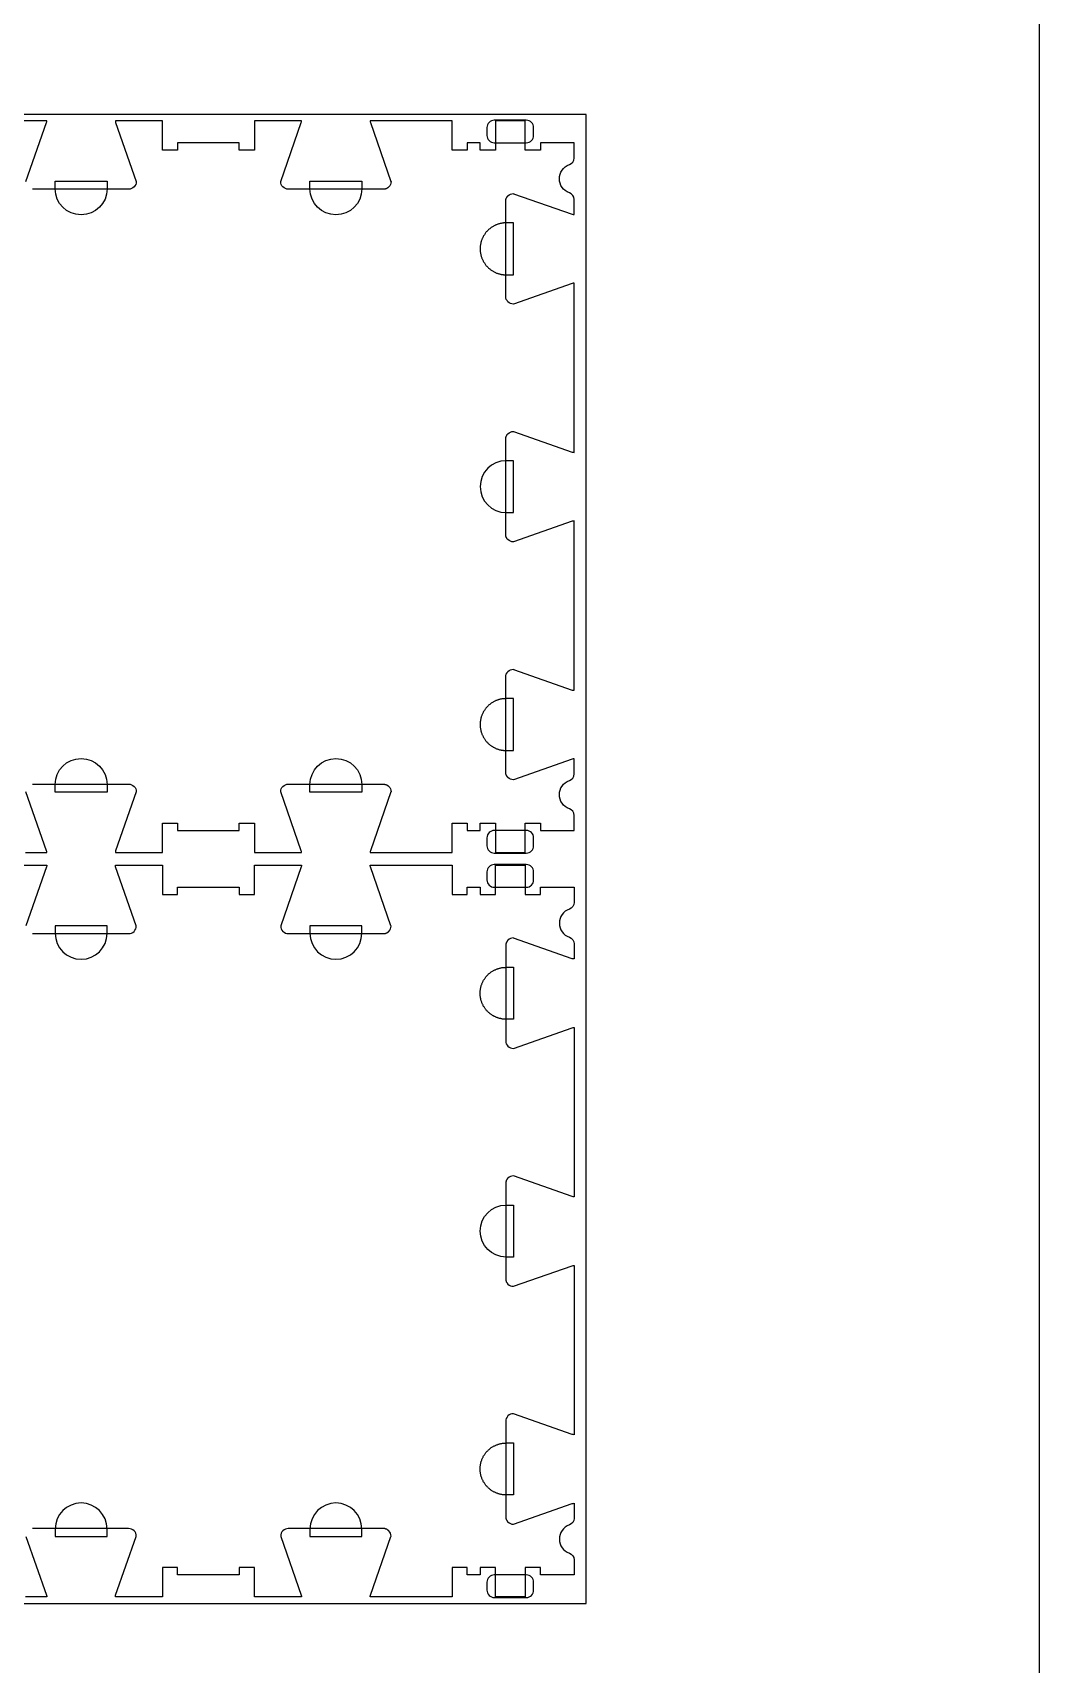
# Model space of a CAD drawing. Extents: x -13885 to -10701, y -36097 to -28504.
# Drawn here: x -11527 to -10701, y -31798 to -30461 of the extents above; entities that cross this region are included whole.
import ezdxf

# ---------------------------------------------------------------- set-up
doc = ezdxf.new("R2010")
doc.units = 0
for name, color, linetype in [('0_SHEET_SPRUCEPLY_2440X122', 1, 'CONTINUOUS'), ('4_ANYTOOL_CUTTHROUGH_OUTSI', 5, 'CONTINUOUS'), ('5_ANYTOOL_HALF_MILL_9MM_IN', 3, 'CONTINUOUS'), ('DONOTCUT', 18, 'CONTINUOUS')]:
    doc.layers.add(name, color=color, linetype=linetype)

msp = doc.modelspace()

# ---------------------------------------------------------------- linework, layer by layer
at = {"layer": '0_SHEET_SPRUCEPLY_2440X122'}
msp.add_lwpolyline([(-13513.1, -30527.8), (-13513.1, -31747.8), (-11073.1, -31747.8), (-11073.1, -30527.8)], close=True, dxfattribs=at)
at = {"layer": '4_ANYTOOL_CUTTHROUGH_OUTSI', "color": 5}
for points in [[(-11532.4, -30582.7), (-11515.5, -30534.4), (-11515.5, -30534.4, 0.061485), (-11515.3, -30533), (-11582.5, -30533)], [(-11526.9, -31076.6), (-11526.8, -31076.6), (-11526.6, -31076.6), (-11526.5, -31076.6), (-11526.3, -31076.5), (-11526.2, -31076.5), (-11448.2, -31076.5, -0.414214), (-11441.9, -31082.8), (-11441.9, -31082.8), (-11442, -31082.9), (-11458.9, -31131.2), (-11458.9, -31131.2, 0.061485), (-11459.1, -31132.5), (-11420.5, -31132.5), (-11420.5, -31108.5), (-11408, -31108.5), (-11408, -31114.5), (-11357.5, -31114.5), (-11357.5, -31108.5), (-11345, -31108.5), (-11345, -31132.5), (-11306.4, -31132.5), (-11306.4, -31132.5, 0.061485), (-11306.6, -31131.2), (-11323.5, -31082.9), (-11323.5, -31082.8), (-11323.5, -31082.8), (-11323.5, -31082.8, -0.414214), (-11317.3, -31076.5), (-11239.3, -31076.5), (-11239.1, -31076.5), (-11239, -31076.6), (-11238.8, -31076.6), (-11238.7, -31076.6), (-11238.5, -31076.6), (-11238.4, -31076.6), (-11238.2, -31076.6), (-11238.1, -31076.7), (-11237.9, -31076.7), (-11237.8, -31076.7), (-11237.6, -31076.8), (-11237.5, -31076.8), (-11237.3, -31076.9), (-11237.2, -31076.9), (-11237, -31077), (-11236.9, -31077), (-11236.8, -31077.1), (-11236.6, -31077.1), (-11236.5, -31077.2), (-11236.3, -31077.3), (-11236.2, -31077.4), (-11236.1, -31077.4), (-11235.9, -31077.5), (-11235.8, -31077.6), (-11235.7, -31077.7), (-11235.6, -31077.8), (-11235.4, -31077.9), (-11235.3, -31078), (-11235.2, -31078.1), (-11235.1, -31078.2), (-11235, -31078.3), (-11234.9, -31078.4, -0.198912), (-11233, -31082.8), (-11233, -31082.8), (-11233.1, -31082.9), (-11249.9, -31131.2), (-11249.9, -31131.2, 0.061485), (-11250.2, -31132.5), (-11232.7, -31132.5), (-11183, -31132.5), (-11183, -31108.5), (-11170.5, -31108.5), (-11170.5, -31114.5), (-11160, -31114.5), (-11160, -31108.5), (-11147.5, -31108.5), (-11147.5, -31132.5), (-11123, -31132.5), (-11123, -31108.5), (-11110.5, -31108.5), (-11110.5, -31114.5), (-11083, -31114.5), (-11083, -31102.1), (-11083, -31102.1, 0.317837), (-11086.8, -31096.7, -0.707107), (-11086.8, -31073.6, 0.317837), (-11083, -31068.2), (-11083, -31055.8, 0.061485), (-11084.4, -31056), (-11132.7, -31072.9), (-11132.7, -31072.9), (-11132.7, -31072.9), (-11132.7, -31072.9, -0.198912), (-11137.2, -31071.1), (-11137.3, -31071), (-11137.4, -31070.9), (-11137.5, -31070.8), (-11137.6, -31070.7), (-11137.7, -31070.6), (-11137.8, -31070.4), (-11137.8, -31070.3), (-11137.9, -31070.2), (-11138, -31070.1), (-11138.1, -31069.9), (-11138.2, -31069.8), (-11138.2, -31069.7), (-11138.3, -31069.5), (-11138.4, -31069.4), (-11138.5, -31069.2), (-11138.5, -31069.1), (-11138.6, -31068.9), (-11138.6, -31068.8), (-11138.7, -31068.7), (-11138.7, -31068.5), (-11138.8, -31068.4), (-11138.8, -31068.2), (-11138.8, -31068.1), (-11138.9, -31067.9), (-11138.9, -31067.8), (-11138.9, -31067.6), (-11138.9, -31067.5), (-11139, -31067.3), (-11139, -31067.1), (-11139, -31067), (-11139, -31066.8), (-11139, -31066.7), (-11139, -30988.7, -0.414214), (-11132.7, -30982.4), (-11132.7, -30982.4), (-11132.7, -30982.5), (-11084.4, -30999.4), (-11084.4, -30999.4, 0.061485), (-11083, -30999.6), (-11083, -30860.9, 0.061485), (-11084.4, -30861.1), (-11132.7, -30878), (-11132.7, -30878), (-11132.7, -30878), (-11132.7, -30878, -0.198912), (-11137.2, -30876.2), (-11137.3, -30876.1), (-11137.4, -30876), (-11137.5, -30875.9), (-11137.6, -30875.8), (-11137.7, -30875.7), (-11137.8, -30875.5), (-11137.8, -30875.4), (-11137.9, -30875.3), (-11138, -30875.2), (-11138.1, -30875), (-11138.2, -30874.9), (-11138.2, -30874.8), (-11138.3, -30874.6), (-11138.4, -30874.5), (-11138.5, -30874.3), (-11138.5, -30874.2), (-11138.6, -30874), (-11138.6, -30873.9), (-11138.7, -30873.8), (-11138.7, -30873.6), (-11138.8, -30873.5), (-11138.8, -30873.3), (-11138.8, -30873.2), (-11138.9, -30873), (-11138.9, -30872.9), (-11138.9, -30872.7), (-11138.9, -30872.6), (-11139, -30872.4), (-11139, -30872.2), (-11139, -30872.1), (-11139, -30871.9), (-11139, -30871.8), (-11139, -30793.8), (-11139, -30793.6), (-11139, -30793.5), (-11139, -30793.3), (-11139, -30793.2), (-11138.9, -30793), (-11138.9, -30792.9), (-11138.9, -30792.7), (-11138.9, -30792.6), (-11138.8, -30792.4), (-11138.8, -30792.3), (-11138.8, -30792.1), (-11138.7, -30792), (-11138.7, -30791.8), (-11138.6, -30791.7), (-11138.6, -30791.6), (-11138.5, -30791.4), (-11138.5, -30791.3), (-11138.4, -30791.1), (-11138.3, -30791), (-11138.2, -30790.8), (-11138.2, -30790.7), (-11138.1, -30790.6), (-11138, -30790.4), (-11137.9, -30790.3), (-11137.8, -30790.2), (-11137.8, -30790.1), (-11137.7, -30789.9), (-11137.6, -30789.8), (-11137.5, -30789.7), (-11137.4, -30789.6), (-11137.3, -30789.5), (-11137.2, -30789.4, -0.198912), (-11132.7, -30787.5), (-11132.7, -30787.5), (-11132.7, -30787.6), (-11084.4, -30804.5), (-11084.4, -30804.5, 0.061485), (-11083, -30804.7), (-11083, -30666, 0.061485), (-11084.4, -30666.2), (-11132.7, -30683.1), (-11132.7, -30683.1), (-11132.7, -30683.1), (-11132.7, -30683.1, -0.414214), (-11139, -30676.9), (-11139, -30598.9), (-11139, -30598.7), (-11139, -30598.6), (-11139, -30598.4), (-11139, -30598.3), (-11138.9, -30598.1), (-11138.9, -30598), (-11138.9, -30597.8), (-11138.9, -30597.7), (-11138.8, -30597.5), (-11138.8, -30597.4), (-11138.8, -30597.2), (-11138.7, -30597.1), (-11138.7, -30596.9), (-11138.6, -30596.8), (-11138.6, -30596.7), (-11138.5, -30596.5), (-11138.5, -30596.4), (-11138.4, -30596.2), (-11138.3, -30596.1), (-11138.2, -30595.9), (-11138.2, -30595.8), (-11138.1, -30595.7), (-11138, -30595.5), (-11137.9, -30595.4), (-11137.8, -30595.3), (-11137.8, -30595.2), (-11137.7, -30595), (-11137.6, -30594.9), (-11137.5, -30594.8), (-11137.4, -30594.7), (-11137.3, -30594.6), (-11137.2, -30594.5, -0.198912), (-11132.7, -30592.6), (-11132.7, -30592.6), (-11132.7, -30592.7), (-11084.4, -30609.6), (-11084.4, -30609.6, 0.061485), (-11083, -30609.8), (-11083, -30597.4, 0.317837), (-11086.8, -30592, -0.707107), (-11086.8, -30568.9, 0.317837), (-11083, -30563.5), (-11083, -30551), (-11110.5, -30551), (-11110.5, -30557), (-11122.7, -30557), (-11123, -30557), (-11123, -30556.8), (-11123, -30533), (-11147.5, -30533), (-11147.5, -30556.8), (-11147.5, -30557), (-11160, -30557), (-11160, -30551), (-11170.5, -30551), (-11170.5, -30557), (-11183, -30557), (-11183, -30556.8), (-11183, -30556.8), (-11183, -30533), (-11250.2, -30533), (-11250.2, -30533, 0.061485), (-11249.9, -30534.4), (-11233.1, -30582.7), (-11233, -30582.8), (-11233, -30582.8), (-11233, -30582.8, -0.198912), (-11234.9, -30587.2), (-11235, -30587.3), (-11235.1, -30587.4), (-11235.2, -30587.5), (-11235.3, -30587.6), (-11235.4, -30587.7), (-11235.6, -30587.8), (-11235.7, -30587.9), (-11235.8, -30588), (-11235.9, -30588.1), (-11236.1, -30588.2), (-11236.2, -30588.2), (-11236.3, -30588.3), (-11236.5, -30588.4), (-11236.6, -30588.4), (-11236.8, -30588.5), (-11236.9, -30588.6), (-11237, -30588.6), (-11237.2, -30588.7), (-11237.3, -30588.7), (-11237.5, -30588.8), (-11237.6, -30588.8), (-11237.8, -30588.9), (-11237.9, -30588.9), (-11238.1, -30588.9), (-11238.2, -30589), (-11238.4, -30589), (-11238.5, -30589), (-11238.7, -30589), (-11238.8, -30589), (-11239, -30589), (-11239.1, -30589), (-11239.3, -30589), (-11317.3, -30589, -0.414214), (-11323.5, -30582.8), (-11323.5, -30582.8), (-11323.5, -30582.7), (-11306.6, -30534.4), (-11306.6, -30534.4, 0.061485), (-11306.4, -30533), (-11345, -30533), (-11345, -30557), (-11357.5, -30557), (-11357.5, -30551), (-11408, -30551), (-11408, -30557), (-11420.5, -30557), (-11420.5, -30556.8), (-11420.5, -30533), (-11459.1, -30533), (-11459.1, -30533, 0.061485), (-11458.9, -30534.4), (-11442, -30582.7), (-11441.9, -30582.8), (-11441.9, -30582.8), (-11441.9, -30582.8, -0.414214), (-11448.2, -30589), (-11526.2, -30589), (-11526.3, -30589), (-11526.5, -30589), (-11526.6, -30589), (-11526.8, -30589), (-11526.9, -30589)], [(-11532.7, -31132.5), (-11515.3, -31132.5), (-11515.3, -31132.5, 0.061485), (-11515.5, -31131.2), (-11532.4, -31082.9)], [(-11582.5, -31143), (-11515.3, -31143), (-11515.3, -31143, -0.061485), (-11515.5, -31144.4), (-11532.4, -31192.7)], [(-11526.9, -31199), (-11526.8, -31199), (-11526.6, -31199), (-11526.5, -31199), (-11526.3, -31199), (-11526.2, -31199), (-11448.2, -31199, 0.414214), (-11441.9, -31192.8), (-11441.9, -31192.8), (-11442, -31192.7), (-11458.9, -31144.4), (-11458.9, -31144.4, -0.061485), (-11459.1, -31143), (-11420.5, -31143), (-11420.5, -31166.8), (-11420.5, -31167), (-11408, -31167), (-11408, -31161), (-11357.5, -31161), (-11357.5, -31167), (-11345, -31167), (-11345, -31143), (-11306.4, -31143), (-11306.4, -31143, -0.061485), (-11306.6, -31144.4), (-11323.5, -31192.7), (-11323.5, -31192.8), (-11323.5, -31192.8), (-11323.5, -31192.8, 0.414214), (-11317.3, -31199), (-11239.3, -31199), (-11239.1, -31199), (-11239, -31199), (-11238.8, -31199), (-11238.7, -31199), (-11238.5, -31199), (-11238.4, -31199), (-11238.2, -31199), (-11238.1, -31198.9), (-11237.9, -31198.9), (-11237.8, -31198.9), (-11237.6, -31198.8), (-11237.5, -31198.8), (-11237.3, -31198.7), (-11237.2, -31198.7), (-11237, -31198.6), (-11236.9, -31198.6), (-11236.8, -31198.5), (-11236.6, -31198.4), (-11236.5, -31198.4), (-11236.3, -31198.3), (-11236.2, -31198.2), (-11236.1, -31198.2), (-11235.9, -31198.1), (-11235.8, -31198), (-11235.7, -31197.9), (-11235.6, -31197.8), (-11235.4, -31197.7), (-11235.3, -31197.6), (-11235.2, -31197.5), (-11235.1, -31197.4), (-11235, -31197.3), (-11234.9, -31197.2, 0.198912), (-11233, -31192.8), (-11233, -31192.8), (-11233.1, -31192.7), (-11249.9, -31144.4), (-11249.9, -31144.4, -0.061485), (-11250.2, -31143), (-11183, -31143), (-11183, -31166.8), (-11183, -31167), (-11170.5, -31167), (-11170.5, -31161), (-11160, -31161), (-11160, -31167), (-11147.5, -31167), (-11147.5, -31166.8), (-11147.5, -31143), (-11123, -31143), (-11123, -31166.8), (-11123, -31167), (-11110.7, -31167), (-11110.5, -31167), (-11110.5, -31161), (-11083, -31161), (-11083, -31173.5), (-11083, -31173.5, -0.317837), (-11086.8, -31178.9, 0.707107), (-11086.8, -31202, -0.317837), (-11083, -31207.4), (-11083, -31219.8, -0.061485), (-11084.4, -31219.6), (-11132.7, -31202.7), (-11132.7, -31202.6), (-11132.7, -31202.6), (-11132.7, -31202.6, 0.198912), (-11137.2, -31204.5), (-11137.3, -31204.6), (-11137.4, -31204.7), (-11137.5, -31204.8), (-11137.6, -31204.9), (-11137.7, -31205), (-11137.8, -31205.2), (-11137.8, -31205.3), (-11137.9, -31205.4), (-11138, -31205.5), (-11138.1, -31205.7), (-11138.2, -31205.8), (-11138.2, -31205.9), (-11138.3, -31206.1), (-11138.4, -31206.2), (-11138.5, -31206.4), (-11138.5, -31206.5), (-11138.6, -31206.7), (-11138.6, -31206.8), (-11138.7, -31206.9), (-11138.7, -31207.1), (-11138.8, -31207.2), (-11138.8, -31207.4), (-11138.8, -31207.5), (-11138.9, -31207.7), (-11138.9, -31207.8), (-11138.9, -31208), (-11138.9, -31208.1), (-11139, -31208.3), (-11139, -31208.4), (-11139, -31208.6), (-11139, -31208.7), (-11139, -31208.9), (-11139, -31286.9, 0.414214), (-11132.7, -31293.1), (-11132.7, -31293.1), (-11132.7, -31293.1), (-11084.4, -31276.2), (-11084.4, -31276.2, -0.061485), (-11083, -31276), (-11083, -31414.7, -0.061485), (-11084.4, -31414.5), (-11132.7, -31397.6), (-11132.7, -31397.5), (-11132.7, -31397.5), (-11132.7, -31397.5, 0.198912), (-11137.2, -31399.4), (-11137.3, -31399.5), (-11137.4, -31399.6), (-11137.5, -31399.7), (-11137.6, -31399.8), (-11137.7, -31399.9), (-11137.8, -31400.1), (-11137.8, -31400.2), (-11137.9, -31400.3), (-11138, -31400.4), (-11138.1, -31400.6), (-11138.2, -31400.7), (-11138.2, -31400.8), (-11138.3, -31401), (-11138.4, -31401.1), (-11138.5, -31401.3), (-11138.5, -31401.4), (-11138.6, -31401.6), (-11138.6, -31401.7), (-11138.7, -31401.8), (-11138.7, -31402), (-11138.8, -31402.1), (-11138.8, -31402.3), (-11138.8, -31402.4), (-11138.9, -31402.6), (-11138.9, -31402.7), (-11138.9, -31402.9), (-11138.9, -31403), (-11139, -31403.2), (-11139, -31403.3), (-11139, -31403.5), (-11139, -31403.6), (-11139, -31403.8), (-11139, -31481.8), (-11139, -31481.9), (-11139, -31482.1), (-11139, -31482.2), (-11139, -31482.4), (-11138.9, -31482.6), (-11138.9, -31482.7), (-11138.9, -31482.9), (-11138.9, -31483), (-11138.8, -31483.2), (-11138.8, -31483.3), (-11138.8, -31483.5), (-11138.7, -31483.6), (-11138.7, -31483.8), (-11138.6, -31483.9), (-11138.6, -31484), (-11138.5, -31484.2), (-11138.5, -31484.3), (-11138.4, -31484.5), (-11138.3, -31484.6), (-11138.2, -31484.8), (-11138.2, -31484.9), (-11138.1, -31485), (-11138, -31485.2), (-11137.9, -31485.3), (-11137.8, -31485.4), (-11137.8, -31485.5), (-11137.7, -31485.7), (-11137.6, -31485.8), (-11137.5, -31485.9), (-11137.4, -31486), (-11137.3, -31486.1), (-11137.2, -31486.2, 0.198912), (-11132.7, -31488), (-11132.7, -31488), (-11132.7, -31488), (-11084.4, -31471.1), (-11084.4, -31471.1, -0.061485), (-11083, -31470.9), (-11083, -31609.6, -0.061485), (-11084.4, -31609.4), (-11132.7, -31592.5), (-11132.7, -31592.4), (-11132.7, -31592.4), (-11132.7, -31592.4, 0.414214), (-11139, -31598.7), (-11139, -31676.7), (-11139, -31676.8), (-11139, -31677), (-11139, -31677.1), (-11139, -31677.3), (-11138.9, -31677.5), (-11138.9, -31677.6), (-11138.9, -31677.8), (-11138.9, -31677.9), (-11138.8, -31678.1), (-11138.8, -31678.2), (-11138.8, -31678.4), (-11138.7, -31678.5), (-11138.7, -31678.7), (-11138.6, -31678.8), (-11138.6, -31678.9), (-11138.5, -31679.1), (-11138.5, -31679.2), (-11138.4, -31679.4), (-11138.3, -31679.5), (-11138.2, -31679.7), (-11138.2, -31679.8), (-11138.1, -31679.9), (-11138, -31680.1), (-11137.9, -31680.2), (-11137.8, -31680.3), (-11137.8, -31680.4), (-11137.7, -31680.6), (-11137.6, -31680.7), (-11137.5, -31680.8), (-11137.4, -31680.9), (-11137.3, -31681), (-11137.2, -31681.1, 0.198912), (-11132.7, -31682.9), (-11132.7, -31682.9), (-11132.7, -31682.9), (-11084.4, -31666), (-11084.4, -31666, -0.061485), (-11083, -31665.8), (-11083, -31678.2, -0.317837), (-11086.8, -31683.6, 0.707107), (-11086.8, -31706.7, -0.317837), (-11083, -31712.1), (-11083, -31724.5), (-11110.5, -31724.5), (-11110.5, -31718.5), (-11123, -31718.5), (-11123, -31742.5), (-11147.5, -31742.5), (-11147.5, -31718.5), (-11159.7, -31718.5), (-11160, -31718.5), (-11160, -31724.5), (-11170.5, -31724.5), (-11170.5, -31718.5), (-11170.7, -31718.5), (-11183, -31718.5), (-11183, -31718.8), (-11183, -31742.5), (-11250.2, -31742.5), (-11250.2, -31742.5, -0.061485), (-11249.9, -31741.2), (-11233.1, -31692.9), (-11233, -31692.8), (-11233, -31692.8), (-11233, -31692.8, 0.198912), (-11234.9, -31688.4), (-11235, -31688.3), (-11235.1, -31688.2), (-11235.2, -31688.1), (-11235.3, -31688), (-11235.4, -31687.9), (-11235.6, -31687.8), (-11235.7, -31687.7), (-11235.8, -31687.6), (-11235.9, -31687.5), (-11236.1, -31687.4), (-11236.2, -31687.4), (-11236.3, -31687.3), (-11236.5, -31687.2), (-11236.6, -31687.1), (-11236.8, -31687.1), (-11236.9, -31687), (-11237, -31687), (-11237.2, -31686.9), (-11237.3, -31686.9), (-11237.5, -31686.8), (-11237.6, -31686.8), (-11237.8, -31686.7), (-11237.9, -31686.7), (-11238.1, -31686.7), (-11238.2, -31686.6), (-11238.4, -31686.6), (-11238.5, -31686.6), (-11238.7, -31686.6), (-11238.8, -31686.6), (-11239, -31686.6), (-11239.1, -31686.5), (-11239.3, -31686.5), (-11317.3, -31686.5, 0.414214), (-11323.5, -31692.8), (-11323.5, -31692.8), (-11323.5, -31692.9), (-11306.6, -31741.2), (-11306.6, -31741.2, -0.061485), (-11306.4, -31742.5), (-11345, -31742.5), (-11345, -31718.5), (-11357.5, -31718.5), (-11357.5, -31724.5), (-11408, -31724.5), (-11408, -31718.5), (-11420.5, -31718.5), (-11420.5, -31742.5), (-11459.1, -31742.5), (-11459.1, -31742.5, -0.061485), (-11458.9, -31741.2), (-11442, -31692.9), (-11441.9, -31692.8), (-11441.9, -31692.8), (-11441.9, -31692.8, 0.414214), (-11448.2, -31686.5), (-11526.2, -31686.5), (-11526.3, -31686.5), (-11526.5, -31686.6), (-11526.6, -31686.6), (-11526.8, -31686.6), (-11526.9, -31686.6)], [(-11532.4, -31692.9), (-11515.5, -31741.2), (-11515.5, -31741.2, -0.061485), (-11515.3, -31742.5), (-11532.7, -31742.5)]]:
    msp.add_lwpolyline(points, format="xyb", dxfattribs=at)
at = {"layer": '5_ANYTOOL_HALF_MILL_9MM_IN', "color": 3}
for points in [[(-11148.4, -30532.5, 0.414214), (-11154.4, -30538.5), (-11154.4, -30545, 0.414214), (-11148.4, -30551), (-11122.1, -30551, 0.414214), (-11116.1, -30545), (-11116.1, -30538.5, 0.414214), (-11122.1, -30532.5)], [(-11465.9, -30588.8, -1), (-11508.4, -30588.8), (-11508.4, -30588.5), (-11508.4, -30582.5), (-11465.9, -30582.5), (-11465.9, -30588.5), (-11465.9, -30588.8)], [(-11257, -30588.8, -1), (-11299.5, -30588.8), (-11299.5, -30588.5), (-11299.5, -30582.5), (-11257, -30582.5), (-11257, -30588.5), (-11257, -30588.8)], [(-11138.7, -30811.5, 1), (-11138.7, -30854), (-11138.5, -30854), (-11132.5, -30854), (-11132.5, -30811.5), (-11138.5, -30811.5), (-11138.7, -30811.5)], [(-11508.4, -31076.8, -1), (-11465.9, -31076.8), (-11465.9, -31077), (-11465.9, -31083), (-11508.4, -31083), (-11508.4, -31077), (-11508.4, -31076.8)], [(-11299.5, -31076.8, -1), (-11257, -31076.8), (-11257, -31077), (-11257, -31083), (-11299.5, -31083), (-11299.5, -31077), (-11299.5, -31076.8)], [(-11148.4, -31114.5, 0.414214), (-11154.4, -31120.5), (-11154.4, -31127, 0.414214), (-11148.4, -31133), (-11122.1, -31133, 0.414214), (-11116.1, -31127), (-11116.1, -31120.5, 0.414214), (-11122.1, -31114.5)], [(-11148.4, -31142.5, 0.414214), (-11154.4, -31148.5), (-11154.4, -31155, 0.414214), (-11148.4, -31161), (-11122.1, -31161, 0.414214), (-11116.1, -31155), (-11116.1, -31148.5, 0.414214), (-11122.1, -31142.5)], [(-11508.4, -31198.8, 1), (-11465.9, -31198.8), (-11465.9, -31198.5), (-11465.9, -31192.5), (-11508.4, -31192.5), (-11508.4, -31198.5), (-11508.4, -31198.8)], [(-11299.5, -31198.8, 1), (-11257, -31198.8), (-11257, -31198.5), (-11257, -31192.5), (-11299.5, -31192.5), (-11299.5, -31198.5), (-11299.5, -31198.8)], [(-11138.7, -31464, -1), (-11138.7, -31421.5), (-11138.5, -31421.5), (-11132.5, -31421.5), (-11132.5, -31464), (-11138.5, -31464), (-11138.7, -31464)], [(-11465.9, -31686.8, 1), (-11508.4, -31686.8), (-11508.4, -31687), (-11508.4, -31693), (-11465.9, -31693), (-11465.9, -31687), (-11465.9, -31686.8)], [(-11257, -31686.8, 1), (-11299.5, -31686.8), (-11299.5, -31687), (-11299.5, -31693), (-11257, -31693), (-11257, -31687), (-11257, -31686.8)], [(-11148.4, -31724.5, 0.414214), (-11154.4, -31730.5), (-11154.4, -31737, 0.414214), (-11148.4, -31743), (-11122.1, -31743, 0.414214), (-11116.1, -31737), (-11116.1, -31730.5, 0.414214), (-11122.1, -31724.5)]]:
    msp.add_lwpolyline(points, format="xyb", close=True, dxfattribs=at)
for points in [[(-11138.7, -30616.6), (-11139.2, -30616.7), (-11139.7, -30616.7), (-11140.2, -30616.7), (-11140.7, -30616.7), (-11141.1, -30616.8), (-11141.6, -30616.8), (-11142.1, -30616.9), (-11142.6, -30617), (-11143.1, -30617.1), (-11143.6, -30617.2), (-11144.1, -30617.3), (-11144.6, -30617.5), (-11145.1, -30617.6), (-11145.6, -30617.8), (-11146.1, -30618), (-11146.6, -30618.1), (-11147.1, -30618.3), (-11147.5, -30618.6), (-11148, -30618.8), (-11148.5, -30619), (-11149, -30619.3), (-11149.4, -30619.5), (-11149.9, -30619.8), (-11150.4, -30620.1), (-11150.8, -30620.4), (-11151.3, -30620.7), (-11151.7, -30621.1), (-11152.1, -30621.4), (-11152.6, -30621.8), (-11153, -30622.1), (-11153.4, -30622.5), (-11153.8, -30622.9), (-11154.2, -30623.3), (-11154.5, -30623.7), (-11154.9, -30624.1), (-11155.2, -30624.5), (-11155.6, -30624.9), (-11155.9, -30625.4), (-11156.2, -30625.8), (-11156.5, -30626.3), (-11156.8, -30626.7), (-11157.1, -30627.2), (-11157.4, -30627.7), (-11157.6, -30628.1), (-11157.9, -30628.6), (-11158.1, -30629.1), (-11158.3, -30629.6), (-11158.5, -30630.1), (-11158.7, -30630.6), (-11158.9, -30631.1), (-11159, -30631.6), (-11159.2, -30632.1), (-11159.3, -30632.5), (-11159.4, -30633), (-11159.5, -30633.5), (-11159.6, -30634), (-11159.7, -30634.5), (-11159.8, -30635), (-11159.9, -30635.5), (-11159.9, -30636), (-11159.9, -30636.5), (-11160, -30637), (-11160, -30637.4), (-11160, -30637.9), (-11160, -30638.4), (-11160, -30638.8), (-11159.9, -30639.3), (-11159.9, -30639.8), (-11159.9, -30640.3), (-11159.8, -30640.8), (-11159.7, -30641.3), (-11159.6, -30641.8), (-11159.5, -30642.3), (-11159.4, -30642.8), (-11159.3, -30643.2), (-11159.2, -30643.7), (-11159, -30644.2), (-11158.9, -30644.7), (-11158.7, -30645.2), (-11158.5, -30645.7), (-11158.3, -30646.2), (-11158.1, -30646.7), (-11157.9, -30647.2), (-11157.6, -30647.7), (-11157.4, -30648.1), (-11157.1, -30648.6), (-11156.8, -30649.1), (-11156.5, -30649.5), (-11156.2, -30650), (-11155.9, -30650.4), (-11155.6, -30650.9), (-11155.2, -30651.3), (-11154.9, -30651.7), (-11154.5, -30652.1), (-11154.2, -30652.5), (-11153.8, -30652.9), (-11153.4, -30653.3), (-11153, -30653.7), (-11152.6, -30654), (-11152.1, -30654.4), (-11151.7, -30654.7), (-11151.3, -30655.1), (-11150.8, -30655.4), (-11150.4, -30655.7), (-11149.9, -30656), (-11149.4, -30656.3), (-11149, -30656.5), (-11148.5, -30656.8), (-11148, -30657), (-11147.5, -30657.2), (-11147.1, -30657.5), (-11146.6, -30657.7), (-11146.1, -30657.8), (-11145.6, -30658), (-11145.1, -30658.2), (-11144.6, -30658.3), (-11144.1, -30658.5), (-11143.6, -30658.6), (-11143.1, -30658.7), (-11142.6, -30658.8), (-11142.1, -30658.9), (-11141.6, -30659), (-11141.1, -30659), (-11140.7, -30659.1), (-11140.2, -30659.1), (-11139.7, -30659.1), (-11139.2, -30659.1), (-11138.7, -30659.1), (-11138.5, -30659.1), (-11132.5, -30659.1), (-11132.5, -30616.6), (-11138.5, -30616.6), (-11138.7, -30616.6)], [(-11138.7, -31006.4), (-11139.2, -31006.5), (-11139.7, -31006.5), (-11140.2, -31006.5), (-11140.7, -31006.5), (-11141.1, -31006.6), (-11141.6, -31006.6), (-11142.1, -31006.7), (-11142.6, -31006.8), (-11143.1, -31006.9), (-11143.6, -31007), (-11144.1, -31007.1), (-11144.6, -31007.3), (-11145.1, -31007.4), (-11145.6, -31007.6), (-11146.1, -31007.8), (-11146.6, -31007.9), (-11147.1, -31008.1), (-11147.5, -31008.4), (-11148, -31008.6), (-11148.5, -31008.8), (-11149, -31009.1), (-11149.4, -31009.3), (-11149.9, -31009.6), (-11150.4, -31009.9), (-11150.8, -31010.2), (-11151.3, -31010.5), (-11151.7, -31010.9), (-11152.1, -31011.2), (-11152.6, -31011.6), (-11153, -31011.9), (-11153.4, -31012.3), (-11153.8, -31012.7), (-11154.2, -31013.1), (-11154.5, -31013.5), (-11154.9, -31013.9), (-11155.2, -31014.3), (-11155.6, -31014.7), (-11155.9, -31015.2), (-11156.2, -31015.6), (-11156.5, -31016.1), (-11156.8, -31016.5), (-11157.1, -31017), (-11157.4, -31017.5), (-11157.6, -31017.9), (-11157.9, -31018.4), (-11158.1, -31018.9), (-11158.3, -31019.4), (-11158.5, -31019.9), (-11158.7, -31020.4), (-11158.9, -31020.9), (-11159, -31021.4), (-11159.2, -31021.9), (-11159.3, -31022.3), (-11159.4, -31022.8), (-11159.5, -31023.3), (-11159.6, -31023.8), (-11159.7, -31024.3), (-11159.8, -31024.8), (-11159.9, -31025.3), (-11159.9, -31025.8), (-11159.9, -31026.3), (-11160, -31026.8), (-11160, -31027.2), (-11160, -31027.7), (-11160, -31028.2), (-11160, -31028.6), (-11159.9, -31029.1), (-11159.9, -31029.6), (-11159.9, -31030.1), (-11159.8, -31030.6), (-11159.7, -31031.1), (-11159.6, -31031.6), (-11159.5, -31032.1), (-11159.4, -31032.6), (-11159.3, -31033), (-11159.2, -31033.5), (-11159, -31034), (-11158.9, -31034.5), (-11158.7, -31035), (-11158.5, -31035.5), (-11158.3, -31036), (-11158.1, -31036.5), (-11157.9, -31037), (-11157.6, -31037.5), (-11157.4, -31037.9), (-11157.1, -31038.4), (-11156.8, -31038.9), (-11156.5, -31039.3), (-11156.2, -31039.8), (-11155.9, -31040.2), (-11155.6, -31040.7), (-11155.2, -31041.1), (-11154.9, -31041.5), (-11154.5, -31041.9), (-11154.2, -31042.3), (-11153.8, -31042.7), (-11153.4, -31043.1), (-11153, -31043.5), (-11152.6, -31043.8), (-11152.1, -31044.2), (-11151.7, -31044.5), (-11151.3, -31044.9), (-11150.8, -31045.2), (-11150.4, -31045.5), (-11149.9, -31045.8), (-11149.4, -31046.1), (-11149, -31046.3), (-11148.5, -31046.6), (-11148, -31046.8), (-11147.5, -31047), (-11147.1, -31047.3), (-11146.6, -31047.5), (-11146.1, -31047.6), (-11145.6, -31047.8), (-11145.1, -31048), (-11144.6, -31048.1), (-11144.1, -31048.3), (-11143.6, -31048.4), (-11143.1, -31048.5), (-11142.6, -31048.6), (-11142.1, -31048.7), (-11141.6, -31048.8), (-11141.1, -31048.8), (-11140.7, -31048.9), (-11140.2, -31048.9), (-11139.7, -31048.9), (-11139.2, -31048.9), (-11138.7, -31048.9), (-11138.5, -31048.9), (-11132.5, -31048.9), (-11132.5, -31006.4), (-11138.5, -31006.4), (-11138.7, -31006.4)], [(-11138.7, -31269.1), (-11139.2, -31269.1), (-11139.7, -31269.1), (-11140.2, -31269.1), (-11140.7, -31269.1), (-11141.1, -31269), (-11141.6, -31269), (-11142.1, -31268.9), (-11142.6, -31268.8), (-11143.1, -31268.7), (-11143.6, -31268.6), (-11144.1, -31268.5), (-11144.6, -31268.3), (-11145.1, -31268.2), (-11145.6, -31268), (-11146.1, -31267.8), (-11146.6, -31267.7), (-11147.1, -31267.5), (-11147.5, -31267.2), (-11148, -31267), (-11148.5, -31266.8), (-11149, -31266.5), (-11149.4, -31266.3), (-11149.9, -31266), (-11150.4, -31265.7), (-11150.8, -31265.4), (-11151.3, -31265.1), (-11151.7, -31264.7), (-11152.1, -31264.4), (-11152.6, -31264), (-11153, -31263.7), (-11153.4, -31263.3), (-11153.8, -31262.9), (-11154.2, -31262.5), (-11154.5, -31262.1), (-11154.9, -31261.7), (-11155.2, -31261.3), (-11155.6, -31260.9), (-11155.9, -31260.4), (-11156.2, -31260), (-11156.5, -31259.5), (-11156.8, -31259.1), (-11157.1, -31258.6), (-11157.4, -31258.1), (-11157.6, -31257.7), (-11157.9, -31257.2), (-11158.1, -31256.7), (-11158.3, -31256.2), (-11158.5, -31255.7), (-11158.7, -31255.2), (-11158.9, -31254.7), (-11159, -31254.2), (-11159.2, -31253.7), (-11159.3, -31253.2), (-11159.4, -31252.8), (-11159.5, -31252.3), (-11159.6, -31251.8), (-11159.7, -31251.3), (-11159.8, -31250.8), (-11159.9, -31250.3), (-11159.9, -31249.8), (-11159.9, -31249.3), (-11160, -31248.8), (-11160, -31248.4), (-11160, -31247.9), (-11160, -31247.4), (-11160, -31247), (-11159.9, -31246.5), (-11159.9, -31246), (-11159.9, -31245.5), (-11159.8, -31245), (-11159.7, -31244.5), (-11159.6, -31244), (-11159.5, -31243.5), (-11159.4, -31243), (-11159.3, -31242.5), (-11159.2, -31242.1), (-11159, -31241.6), (-11158.9, -31241.1), (-11158.7, -31240.6), (-11158.5, -31240.1), (-11158.3, -31239.6), (-11158.1, -31239.1), (-11157.9, -31238.6), (-11157.6, -31238.1), (-11157.4, -31237.7), (-11157.1, -31237.2), (-11156.8, -31236.7), (-11156.5, -31236.3), (-11156.2, -31235.8), (-11155.9, -31235.4), (-11155.6, -31234.9), (-11155.2, -31234.5), (-11154.9, -31234.1), (-11154.5, -31233.7), (-11154.2, -31233.3), (-11153.8, -31232.9), (-11153.4, -31232.5), (-11153, -31232.1), (-11152.6, -31231.8), (-11152.1, -31231.4), (-11151.7, -31231.1), (-11151.3, -31230.7), (-11150.8, -31230.4), (-11150.4, -31230.1), (-11149.9, -31229.8), (-11149.4, -31229.5), (-11149, -31229.3), (-11148.5, -31229), (-11148, -31228.8), (-11147.5, -31228.6), (-11147.1, -31228.3), (-11146.6, -31228.1), (-11146.1, -31228), (-11145.6, -31227.8), (-11145.1, -31227.6), (-11144.6, -31227.5), (-11144.1, -31227.3), (-11143.6, -31227.2), (-11143.1, -31227.1), (-11142.6, -31227), (-11142.1, -31226.9), (-11141.6, -31226.8), (-11141.1, -31226.8), (-11140.7, -31226.7), (-11140.2, -31226.7), (-11139.7, -31226.7), (-11139.2, -31226.7), (-11138.7, -31226.6), (-11138.5, -31226.6), (-11132.5, -31226.6), (-11132.5, -31269.1), (-11138.5, -31269.1), (-11138.7, -31269.1)], [(-11138.7, -31658.9), (-11139.2, -31658.9), (-11139.7, -31658.9), (-11140.2, -31658.9), (-11140.7, -31658.9), (-11141.1, -31658.8), (-11141.6, -31658.8), (-11142.1, -31658.7), (-11142.6, -31658.6), (-11143.1, -31658.5), (-11143.6, -31658.4), (-11144.1, -31658.3), (-11144.6, -31658.1), (-11145.1, -31658), (-11145.6, -31657.8), (-11146.1, -31657.6), (-11146.6, -31657.5), (-11147.1, -31657.3), (-11147.5, -31657), (-11148, -31656.8), (-11148.5, -31656.6), (-11149, -31656.3), (-11149.4, -31656.1), (-11149.9, -31655.8), (-11150.4, -31655.5), (-11150.8, -31655.2), (-11151.3, -31654.9), (-11151.7, -31654.5), (-11152.1, -31654.2), (-11152.6, -31653.8), (-11153, -31653.5), (-11153.4, -31653.1), (-11153.8, -31652.7), (-11154.2, -31652.3), (-11154.5, -31651.9), (-11154.9, -31651.5), (-11155.2, -31651.1), (-11155.6, -31650.7), (-11155.9, -31650.2), (-11156.2, -31649.8), (-11156.5, -31649.3), (-11156.8, -31648.9), (-11157.1, -31648.4), (-11157.4, -31647.9), (-11157.6, -31647.5), (-11157.9, -31647), (-11158.1, -31646.5), (-11158.3, -31646), (-11158.5, -31645.5), (-11158.7, -31645), (-11158.9, -31644.5), (-11159, -31644), (-11159.2, -31643.5), (-11159.3, -31643), (-11159.4, -31642.6), (-11159.5, -31642.1), (-11159.6, -31641.6), (-11159.7, -31641.1), (-11159.8, -31640.6), (-11159.9, -31640.1), (-11159.9, -31639.6), (-11159.9, -31639.1), (-11160, -31638.6), (-11160, -31638.2), (-11160, -31637.7), (-11160, -31637.2), (-11160, -31636.8), (-11159.9, -31636.3), (-11159.9, -31635.8), (-11159.9, -31635.3), (-11159.8, -31634.8), (-11159.7, -31634.3), (-11159.6, -31633.8), (-11159.5, -31633.3), (-11159.4, -31632.8), (-11159.3, -31632.3), (-11159.2, -31631.9), (-11159, -31631.4), (-11158.9, -31630.9), (-11158.7, -31630.4), (-11158.5, -31629.9), (-11158.3, -31629.4), (-11158.1, -31628.9), (-11157.9, -31628.4), (-11157.6, -31627.9), (-11157.4, -31627.5), (-11157.1, -31627), (-11156.8, -31626.5), (-11156.5, -31626.1), (-11156.2, -31625.6), (-11155.9, -31625.2), (-11155.6, -31624.7), (-11155.2, -31624.3), (-11154.9, -31623.9), (-11154.5, -31623.5), (-11154.2, -31623.1), (-11153.8, -31622.7), (-11153.4, -31622.3), (-11153, -31621.9), (-11152.6, -31621.6), (-11152.1, -31621.2), (-11151.7, -31620.9), (-11151.3, -31620.5), (-11150.8, -31620.2), (-11150.4, -31619.9), (-11149.9, -31619.6), (-11149.4, -31619.3), (-11149, -31619.1), (-11148.5, -31618.8), (-11148, -31618.6), (-11147.5, -31618.4), (-11147.1, -31618.1), (-11146.6, -31617.9), (-11146.1, -31617.8), (-11145.6, -31617.6), (-11145.1, -31617.4), (-11144.6, -31617.3), (-11144.1, -31617.1), (-11143.6, -31617), (-11143.1, -31616.9), (-11142.6, -31616.8), (-11142.1, -31616.7), (-11141.6, -31616.6), (-11141.1, -31616.6), (-11140.7, -31616.5), (-11140.2, -31616.5), (-11139.7, -31616.5), (-11139.2, -31616.5), (-11138.7, -31616.4), (-11138.5, -31616.4), (-11132.5, -31616.4), (-11132.5, -31658.9), (-11138.5, -31658.9), (-11138.7, -31658.9)]]:
    msp.add_lwpolyline(points, close=True, dxfattribs=at)
at = {"layer": 'DONOTCUT'}
msp.add_lwpolyline([(-13884.8, -36097.2), (-10701.4, -36097.2), (-10701.4, -28503.8), (-13884.8, -28503.8)], close=True, dxfattribs=at)

doc.saveas('drawing.dxf')
